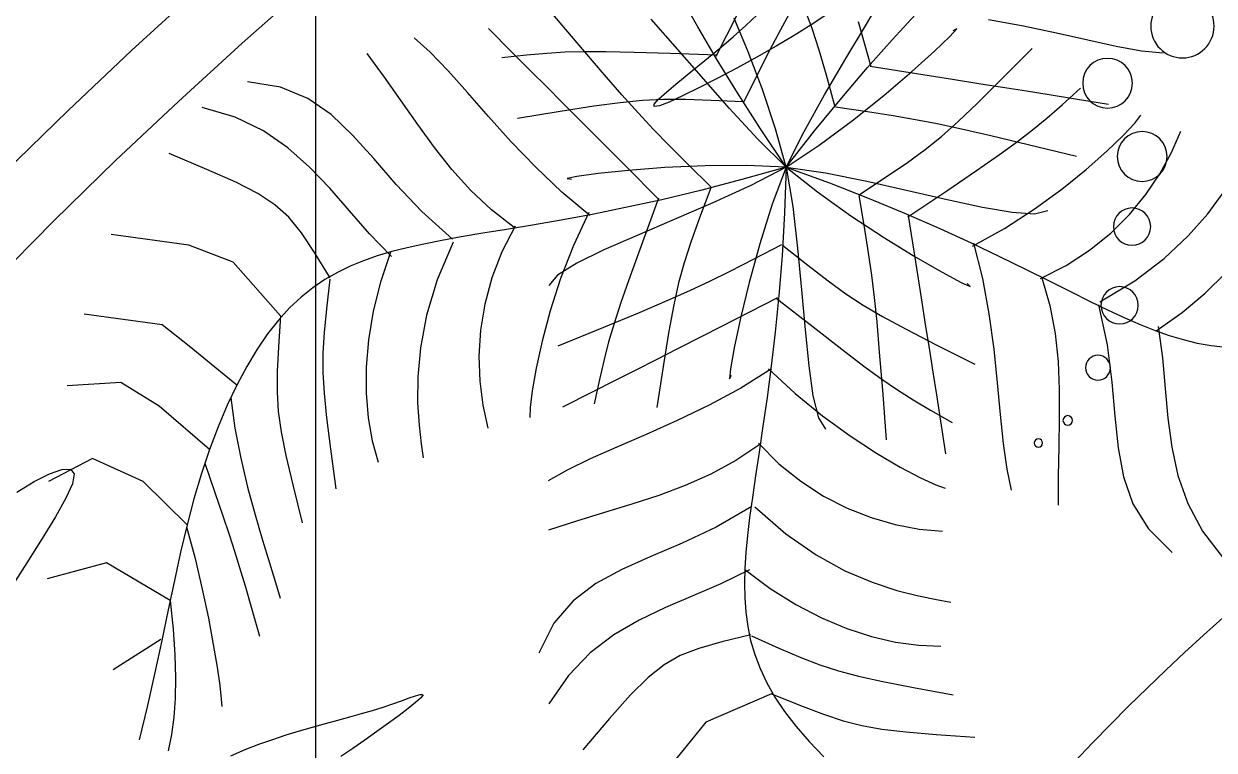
# Model space of a CAD drawing. Header units: millimetres. Extents: x -1030105 to 906887, y -616134 to 1220667.
# Drawn here: x -83027 to -81652, y 552810 to 553649 of the extents above; entities that cross this region are included whole.
import ezdxf
from ezdxf.enums import TextEntityAlignment as Align

# ---------------------------------------------------------------- set-up
doc = ezdxf.new("R2010")
doc.units = ezdxf.units.MM
doc.header["$MEASUREMENT"] = 0
doc.linetypes.add('CENTER', pattern=[2, 1.25, -0.25, 0.25, -0.25])
doc.linetypes.add('DASH', pattern=[0.35, 0.25, -0.1])
doc.layers.add('A-Door', color=33, linetype='Continuous', lineweight=9)
doc.layers.add('A-Furniture', color=143, linetype='Continuous')
doc.layers.add('A-Tree', color=98, linetype='Continuous')
doc.styles.add('Arial_Bold', font='arialbd.ttf')

# ---------------------------------------------------------------- blocks, each defined once
blk = doc.blocks.new('FUR')
at = {"layer": 'A-Furniture'}
blk.add_spline([(-33916, 30608), (-33944.5, 30609.5), (-37418.5, 29102), (-37726.5, 27054), (-37216.5, 25233), (-37626.5, 21209), (-38739.5, 18856.5), (-41860, 14803.1), (-43043.2, 12422.3), (-43017.5, 9941.5), (-40833.5, 8087), (-38107, 9497.5), (-38274.5, 11476.5), (-38397.8, 13212.3), (-37305, 13750.5), (-34500, 13496.5), (-32540.5, 14865.5), (-32374, 19056), (-32479, 20125.5), (-32318, 21223.5), (-30829.5, 21995.5), (-30222, 22657.5), (-30469, 23962.5), (-31626.5, 24580.5), (-32324.5, 25527.5), (-32040.5, 28029), (-32099.5, 29098.5), (-33295, 30496), (-33916, 30608)], degree=3, dxfattribs=at)
at = {"layer": 'A-Furniture', "color": 8, "linetype": 'DASH', "ltscale": 50}
blk.add_spline([(-36646, 29577.5), (-37284.5, 28277.5), (-36676, 26342), (-36463, 23656.5), (-37614.5, 20053), (-40425.5, 16182), (-42274, 13633.5), (-42830.5, 10964), (-42047, 9112), (-39697.5, 8972), (-38258, 10282.5), (-39334, 12606), (-37866.5, 13929), (-35698, 13970.5), (-34500.5, 13942.5), (-32416, 18555.5), (-32464, 21915.5), (-30663, 22279), (-30458.5, 23387), (-31963.5, 24634), (-33009, 26390), (-32199.5, 28680), (-33338.5, 30308), (-34838.5, 30477), (-36023, 30096.5), (-36646, 29577.5)], degree=3, dxfattribs=at)
blk = doc.blocks.new('TƯỜNG NÔI THẤT')
at = {"layer": 'A-Door', "ltscale": 10}
for points in [[(15632.9, 47072.5), (15544.3, 47025.7), (15456.3, 46977.6), (15369, 46928.3), (15282.4, 46877.6), (15196.5, 46825.8), (15111.3, 46772.7), (15026.9, 46718.3), (14943.4, 46662.8), (14860.7, 46606), (14778.8, 46548), (14697.9, 46488.8), (14617.9, 46428.4), (14538.9, 46366.8), (14460.9, 46304), (14383.9, 46240.1), (14307.9, 46175), (14233, 46108.7), (14159.3, 46041.3), (14086.7, 45972.8), (14015.3, 45903.1), (13945.1, 45832.4)], [(13959, 45959.9), (14031.3, 46030.5), (14104.9, 46099.9), (14179.5, 46168.2), (14255.4, 46235.3), (14332.3, 46301.2), (14410.2, 46365.9), (14489.2, 46429.5), (14569.2, 46491.8), (14650.2, 46553), (14732.1, 46612.9), (14814.9, 46671.6), (14898.6, 46729), (14983.1, 46785.3), (15068.5, 46840.2), (15154.6, 46894), (15241.5, 46946.4), (15329.1, 46997.6), (15417.4, 47047.5)]]:
    blk.add_lwpolyline(points, dxfattribs=at)
blk = doc.blocks.new('CAY8')
at = {"color": 0, "linetype": 'ByBlock'}
for p, q in [((-592.64, 334.37), (-576.03, 345.52)), ((-605.48, 325.54), (-592.64, 334.37)), ((-421.54, 311.33), (-419.15, 328.97)), ((-615.5, 318.17), (-605.48, 325.54)), ((-590.78, 307.61), (-574.94, 321)), ((-651.3, 305.16), (-648.61, 315.72)), ((-623.62, 311.45), (-615.5, 318.17)), ((-630.78, 304.52), (-623.62, 311.45)), ((-445.23, 296.57), (-440.7, 313.18)), ((-421.1, 295.19), (-421.54, 311.33)), ((-653.31, 295.07), (-651.3, 305.16)), ((-637.92, 296.57), (-630.78, 304.52)), ((-603.01, 297.09), (-590.78, 307.61)), ((-654.63, 285.5), (-653.31, 295.07)), ((-645.98, 286.75), (-637.92, 296.57)), ((-612.52, 288.53), (-603.01, 297.09)), ((-577.61, 290.05), (-567.95, 296.07)), ((-445.75, 281.34), (-445.23, 296.57)), ((-418.36, 280.16), (-421.1, 295.19)), ((-587.18, 282.69), (-577.61, 290.05)), ((-655.88, 274.22), (-645.98, 286.75)), ((-655.27, 276.49), (-654.63, 285.5)), ((-620.19, 281.01), (-612.52, 288.53)), ((-626.89, 273.62), (-620.19, 281.01)), ((-596.56, 274.03), (-587.18, 282.69)), ((-443.08, 266.85), (-445.75, 281.34)), ((-413.87, 265.87), (-418.36, 280.16)), ((-692.59, 270.12), (-715.36, 279.03)), ((-655.26, 267.99), (-655.27, 276.49)), ((-558.04, 274.14), (-552.38, 278.94)), ((-655.88, 274.22), (-692.59, 270.12)), ((-633.5, 265.45), (-626.89, 273.62)), ((-605.6, 264.08), (-596.56, 274.03)), ((-565.25, 267.87), (-558.04, 274.14)), ((795.01, 270.55), (802.31, 266.38)), ((-654.62, 259.95), (-655.26, 267.99)), ((-640.91, 255.59), (-633.5, 265.45)), ((-573.55, 259.87), (-565.25, 267.87)), ((-438.04, 252.48), (-443.08, 266.85)), ((-408.17, 251.93), (-413.87, 265.87)), ((802.31, 266.38), (808.18, 262.41)), ((-653.4, 252.3), (-654.62, 259.95)), ((-614.21, 252.85), (-605.6, 264.08)), ((-472.02, 249.74), (-479.48, 262.94)), ((808.18, 262.41), (812.21, 258.83)), ((-649.99, 243.12), (-640.91, 255.59)), ((-582.5, 249.94), (-573.55, 259.87)), ((812.21, 258.83), (813.98, 255.82)), ((813.98, 255.82), (813.06, 253.58)), ((-734.76, 243.92), (-754.65, 251.02)), ((-651.63, 244.98), (-653.4, 252.3)), ((-622.24, 240.38), (-614.21, 252.85)), ((-431.43, 237.58), (-438.04, 252.48)), ((-401.81, 237.97), (-408.17, 251.93)), ((771.64, 252.81), (759, 253.58)), ((783.42, 252.11), (771.64, 252.81)), ((793.91, 251.67), (783.42, 252.11)), ((802.64, 251.65), (793.91, 251.67)), ((809.18, 252.22), (802.64, 251.65)), ((813.06, 253.58), (809.18, 252.22)), ((-591.64, 237.84), (-582.5, 249.94)), ((-464.39, 236.88), (-472.02, 249.74)), ((-719.27, 238.75), (-734.76, 243.92)), ((-650.17, 242.56), (-664.97, 238.27)), ((-649.36, 237.93), (-651.63, 244.98)), ((-629.6, 226.66), (-622.24, 240.38)), ((-547.86, 238.09), (-537.98, 245.06)), ((-493.37, 233.62), (-496.72, 244.28)), ((-706.96, 235.41), (-719.27, 238.75)), ((-664.97, 238.27), (-676.83, 235.32)), ((-646.62, 231.1), (-649.36, 237.93)), ((-600.52, 223.34), (-591.64, 237.84)), ((-557.39, 229.96), (-547.86, 238.09)), ((-456.83, 224.18), (-464.39, 236.88)), ((-424.07, 221.54), (-431.43, 237.58)), ((-395.32, 223.6), (-401.81, 237.97)), ((-696.59, 233.79), (-706.96, 235.41)), ((-686.96, 233.79), (-696.59, 233.79)), ((-676.83, 235.32), (-686.96, 233.79)), ((-643.45, 224.42), (-646.62, 231.1)), ((-488.43, 221.32), (-493.37, 233.62)), ((-375.99, 225.81), (-370.33, 230.53)), ((-370.33, 230.53), (-364.33, 234.87)), ((-636.15, 211.74), (-629.6, 226.66)), ((-566.4, 220.71), (-557.39, 229.96)), ((-529.13, 222.62), (-525.8, 226.45)), ((-381.36, 220.73), (-375.99, 225.81)), ((-742.03, 214.2), (-758.06, 221.92)), ((-639.87, 217.81), (-643.45, 224.42)), ((-608.69, 206.22), (-600.52, 223.34)), ((-574.73, 210.37), (-566.4, 220.71)), ((-534.18, 215.52), (-529.13, 222.62)), ((-482.34, 207.59), (-488.43, 221.32)), ((-449.59, 211.47), (-456.83, 224.18)), ((-416.77, 203.72), (-424.07, 221.54)), ((-389.24, 208.43), (-395.32, 223.6)), ((-386.54, 215.29), (-381.36, 220.73)), ((-635.85, 211.17), (-639.87, 217.81)), ((-726.54, 209.63), (-742.03, 214.2)), ((-650.48, 212.03), (-666.16, 210.3)), ((-634.19, 213.12), (-650.48, 212.03)), ((-631.34, 204.34), (-635.85, 211.17)), ((-540.47, 205.58), (-534.18, 215.52)), ((-510.75, 195.28), (-516.83, 211.26)), ((-442.93, 198.57), (-449.59, 211.47)), ((-391.62, 209.41), (-386.54, 215.29)), ((-711.4, 207.6), (-726.54, 209.63)), ((-696.42, 207.45), (-711.4, 207.6)), ((-681.41, 208.56), (-696.42, 207.45)), ((-666.16, 210.3), (-681.41, 208.56)), ((-615.71, 186.24), (-608.69, 206.22)), ((-582.19, 198.96), (-574.73, 210.37)), ((-475.56, 192.61), (-482.34, 207.59)), ((-396.71, 203.02), (-391.62, 209.41)), ((-391.16, 209.87), (-374.94, 208.25)), ((-374.94, 208.25), (-359.63, 205.5)), ((-626.3, 197.21), (-631.34, 204.34)), ((-547.55, 193.22), (-540.47, 205.58)), ((-410.35, 183.49), (-416.77, 203.72)), ((-401.94, 196.02), (-396.71, 203.02)), ((-359.63, 205.5), (-345.28, 201.71)), ((-735.31, 187.11), (-749.7, 196.55)), ((-620.68, 189.63), (-626.3, 197.21)), ((-588.62, 186.54), (-582.19, 198.96)), ((-512.36, 187.84), (-505.94, 198.9)), ((-437.08, 185.3), (-442.93, 198.57)), ((-554.93, 178.85), (-547.55, 193.22)), ((-505.86, 182.43), (-510.75, 195.28)), ((-468.53, 176.58), (-475.56, 192.61)), ((-407.41, 188.32), (-401.94, 196.02)), ((-720.99, 181.91), (-735.31, 187.11)), ((-614.42, 181.47), (-620.68, 189.63)), ((-593.86, 173.12), (-588.62, 186.54)), ((-528.89, 166.65), (-539.81, 189.73)), ((-517.52, 178.71), (-512.36, 187.84)), ((-413.24, 179.85), (-407.41, 188.32)), ((-706.38, 179.97), (-720.99, 181.91)), ((-674.94, 182.01), (-691.15, 180.32)), ((-657.41, 184.05), (-674.94, 182.01)), ((-638.21, 185.48), (-657.41, 184.05)), ((-616.99, 185.33), (-638.21, 185.48)), ((-501.66, 171.37), (-505.86, 182.43)), ((-432.3, 171.5), (-437.08, 185.3)), ((-409.1, 182.55), (-387.93, 182.05)), ((-387.93, 182.05), (-369.12, 179.57)), ((-691.15, 180.32), (-706.38, 179.97)), ((-607.48, 172.6), (-614.42, 181.47)), ((-562.16, 162.91), (-554.93, 178.85)), ((-521.97, 170.32), (-517.52, 178.71)), ((-493.16, 160.01), (-480.82, 178.66)), ((-461.72, 159.69), (-468.53, 176.58)), ((-419.53, 170.52), (-413.24, 179.85)), ((-369.12, 179.57), (-352.59, 175.61)), ((-599.83, 162.89), (-607.48, 172.6)), ((-597.72, 158.75), (-593.86, 173.12)), ((-352.59, 175.61), (-338.25, 170.65)), ((-564.51, 162.63), (-564.23, 169.63)), ((-526.26, 161.5), (-521.97, 170.32)), ((-497.62, 160.72), (-501.66, 171.37)), ((-428.83, 157), (-432.3, 171.5)), ((-426.4, 160.23), (-419.53, 170.52)), ((-338.25, 170.65), (-326.04, 165.21)), ((-591.41, 152.2), (-599.83, 162.89)), ((-568.77, 145.81), (-562.16, 162.91)), ((-561.39, 151.48), (-564.51, 162.63)), ((-520.48, 148.74), (-528.89, 166.65)), ((-641.39, 159.02), (-655.72, 156.66)), ((-626.97, 160.48), (-641.39, 159.02)), ((-612.37, 160.76), (-626.97, 160.48)), ((-597.5, 159.58), (-612.37, 160.76)), ((-530.94, 151.07), (-526.26, 161.5)), ((-502.66, 145.44), (-493.16, 160.01)), ((-493.23, 149.13), (-497.62, 160.72)), ((-455.57, 142.13), (-461.72, 159.69)), ((-433.96, 148.92), (-426.4, 160.23)), ((-429.69, 156.95), (-414.82, 157.72)), ((-414.82, 157.72), (-400.44, 156.89)), ((-670.05, 153.71), (-684.47, 150.44)), ((-655.72, 156.66), (-670.05, 153.71)), ((-582.27, 140.45), (-591.41, 152.2)), ((-400.44, 156.89), (-386.64, 154.61)), ((-386.64, 154.61), (-373.49, 151.03)), ((-699.05, 147.16), (-713.91, 144.14)), ((-684.47, 150.44), (-699.05, 147.16)), ((-555.64, 136.98), (-561.39, 151.48)), ((-536.56, 137.86), (-530.94, 151.07)), ((-513.99, 134.64), (-520.48, 148.74)), ((-487.98, 135.23), (-493.23, 149.13)), ((-442.32, 136.6), (-433.96, 148.92)), ((-373.49, 151.03), (-361.08, 146.31)), ((-934.72, 139.39), (-940.31, 145.77)), ((-574.28, 127.96), (-568.77, 145.81)), ((-509.97, 133.73), (-502.66, 145.44)), ((-466.16, 138.46), (-463.08, 142.62)), ((-463.08, 142.62), (-463.64, 140.44)), ((-361.08, 146.31), (-349.5, 140.6)), ((-929.27, 132.25), (-934.72, 139.39)), ((-903.4, 136.14), (-905.16, 139.66)), ((-572.45, 127.52), (-582.27, 140.45)), ((-543.66, 120.67), (-536.56, 137.86)), ((-472.05, 129.07), (-466.16, 138.46)), ((-450.53, 124.11), (-455.57, 142.13)), ((-349.5, 140.6), (-338.82, 134.05)), ((742.71, 140.73), (747.75, 136.89)), ((-938.06, 120.19), (-950.52, 133.45)), ((-900.66, 129.73), (-903.4, 136.14)), ((-548.05, 119.93), (-555.64, 136.98)), ((-515.73, 123.7), (-509.97, 133.73)), ((-508.83, 122.97), (-513.99, 134.64)), ((-481.34, 117.67), (-487.98, 135.23)), ((-451.57, 123.27), (-442.32, 136.6)), ((-338.82, 134.05), (-329.14, 126.81)), ((747.75, 136.89), (752.49, 132.96)), ((752.49, 132.96), (756.98, 128.99)), ((-923.86, 124.17), (-929.27, 132.25)), ((-897.13, 120.78), (-900.66, 129.73)), ((-628.39, 127.87), (-645.81, 126.14)), ((-610.22, 129.13), (-628.39, 127.87)), ((-591.63, 129.56), (-610.22, 129.13)), ((-572.93, 128.77), (-591.63, 129.56)), ((-562.01, 113.35), (-572.45, 127.52)), ((-479.93, 115.54), (-472.05, 129.07)), ((-415.73, 126.57), (-408.98, 128.46)), ((756.98, 128.99), (761.27, 124.99)), ((-918.42, 114.98), (-923.86, 124.17)), ((-677.09, 122.77), (-690.31, 121.87)), ((-662.15, 124.32), (-677.09, 122.77)), ((-645.81, 126.14), (-662.15, 124.32)), ((-520.61, 114.13), (-515.73, 123.7)), ((-504.41, 112.37), (-508.83, 122.97)), ((-461.83, 108.96), (-451.57, 123.27)), ((-451.72, 125.14), (-433.05, 125.42)), ((-433.05, 125.42), (-414.74, 124.42)), ((-425.37, 120.15), (-415.73, 126.57)), ((-414.74, 124.42), (-397.34, 122.47)), ((761.27, 124.99), (765.4, 121)), ((-926.3, 107.28), (-938.06, 120.19)), ((-893.03, 109.64), (-897.13, 120.78)), ((-866.73, 103.18), (-870.26, 117.82)), ((-690.31, 121.87), (-701.49, 121.98)), ((-591.41, 118.34), (-594.41, 122.55)), ((-594.41, 122.55), (-592.51, 121.36)), ((-584.29, 109.84), (-591.41, 118.34)), ((-552.8, 98.34), (-543.66, 120.67)), ((-539.41, 101.13), (-548.05, 119.93)), ((-437.38, 110.21), (-425.37, 120.15)), ((-397.34, 122.47), (-381.4, 119.88)), ((-381.4, 119.88), (-367.46, 116.98)), ((765.4, 121), (769.38, 117.03)), ((-912.87, 104.49), (-918.42, 114.98)), ((-620.25, 99.32), (-634.17, 116.82)), ((-550.99, 97.82), (-562.01, 113.35)), ((-525.26, 103.83), (-520.61, 114.13)), ((-488.98, 98.99), (-479.93, 115.54)), ((-472.8, 95.08), (-481.34, 117.67)), ((-367.46, 116.98), (-356.06, 114.06)), ((-356.06, 114.06), (-347.75, 111.45)), ((769.38, 117.03), (773.23, 113.13)), ((773.23, 113.13), (776.95, 109.32)), ((-888.55, 96.66), (-893.03, 109.64)), ((-573.87, 98.17), (-584.29, 109.84)), ((-500.14, 101.5), (-504.41, 112.37)), ((-473.19, 93.68), (-461.83, 108.96)), ((-451.25, 97.72), (-437.38, 110.21)), ((-400.9, 93.94), (-382.33, 111.45)), ((-347.75, 111.45), (-343.07, 109.47)), ((776.95, 109.32), (780.54, 105.64)), ((-915.13, 94.78), (-926.3, 107.28)), ((-907.13, 92.54), (-912.87, 104.49)), ((-863.96, 91.6), (-866.73, 103.18)), ((-849.34, 97.83), (-851.31, 105.97)), ((-530.32, 91.6), (-525.26, 103.83)), ((780.54, 105.64), (784.02, 102.11)), ((-652.65, 89.67), (-661.18, 99.19)), ((-609.32, 85.79), (-620.25, 99.32)), ((-552.2, 98.62), (-576.33, 97.48)), ((-560.92, 84.44), (-573.87, 98.17)), ((-530.48, 81.38), (-539.41, 101.13)), ((-495.45, 88.97), (-500.14, 101.5)), ((-498.38, 80.51), (-488.98, 98.99)), ((769.67, 98.33), (764.47, 100.98)), ((775.11, 95.62), (769.67, 98.33)), ((784.02, 102.11), (787.38, 98.77)), ((787.38, 98.77), (790.63, 95.65)), ((-915.31, 93.97), (-944.35, 95.55)), ((-904.45, 82.71), (-915.13, 94.78)), ((-883.92, 82.19), (-888.55, 96.66)), ((-847.07, 87.58), (-849.34, 97.83)), ((-659.22, 93.5), (-676.3, 92.65)), ((-645.5, 94.17), (-659.22, 93.5)), ((-633.68, 94.75), (-645.5, 94.17)), ((-622.3, 95.3), (-633.68, 94.75)), ((-609.92, 95.89), (-622.3, 95.3)), ((-595.08, 96.6), (-609.92, 95.89)), ((-576.33, 97.48), (-595.08, 96.6)), ((-539.44, 80.85), (-550.99, 97.82)), ((-485.76, 77.45), (-473.19, 93.68)), ((-473.25, 95.56), (-449.19, 93.77)), ((-466.46, 83.68), (-451.25, 97.72)), ((-449.19, 93.77), (-430.65, 92.32)), ((-415.33, 80.4), (-400.9, 93.94)), ((-368.07, 85.52), (-354.75, 96.24)), ((780.58, 92.96), (775.11, 95.62)), ((790.63, 95.65), (793.76, 92.78)), ((-901.11, 78.94), (-907.13, 92.54)), ((-861.73, 82.01), (-863.96, 91.6)), ((-690.9, 84.46), (-693.52, 88.82)), ((-645.56, 81.94), (-652.65, 89.67)), ((-536.44, 76.24), (-530.32, 91.6)), ((-489.74, 73.42), (-495.45, 88.97)), ((-430.65, 92.32), (-416.35, 91.07)), ((-416.35, 91.07), (-404.99, 89.84)), ((-404.99, 89.84), (-395.27, 88.48)), ((-395.27, 88.48), (-385.92, 86.84)), ((785.89, 90.45), (780.58, 92.96)), ((790.83, 88.19), (785.89, 90.45)), ((793.76, 92.78), (796.66, 90.21)), ((796.66, 90.21), (799.17, 88)), ((-844.41, 75.63), (-847.07, 87.58)), ((-685.71, 77.47), (-690.9, 84.46)), ((-600.45, 75.22), (-609.32, 85.79)), ((-546.25, 69.8), (-560.92, 84.44)), ((-482.49, 69.09), (-466.46, 83.68)), ((-385.92, 86.84), (-375.64, 84.76)), ((-378.77, 76.91), (-368.07, 85.52)), ((-375.64, 84.76), (-363.14, 82.07)), ((-326.24, 80.84), (-317.13, 87.32)), ((795.18, 86.28), (790.83, 88.19)), ((798.74, 84.82), (795.18, 86.28)), ((801.31, 83.91), (798.74, 84.82)), ((799.17, 88), (801.18, 86.18)), ((801.18, 86.18), (802.53, 84.81)), ((802.73, 83.63), (801.31, 83.91)), ((802.53, 84.81), (803.1, 83.94)), ((803.1, 83.94), (802.73, 83.63)), ((-901.11, 78.94), (-920.03, 45.94)), ((-894.15, 71.11), (-904.45, 82.71)), ((-879.33, 66.59), (-883.92, 82.19)), ((-859.81, 73.35), (-861.73, 82.01)), ((-748.84, 72.89), (-751.65, 79.75)), ((-711.41, 71.43), (-714.98, 82.98)), ((-638.95, 75.11), (-645.56, 81.94)), ((-527.4, 62.34), (-539.44, 80.85)), ((-522.07, 61.47), (-530.48, 81.38)), ((-507.31, 61.22), (-498.38, 80.51)), ((-426.74, 69.87), (-415.33, 80.4)), ((-336.4, 72.34), (-326.24, 80.84)), ((-841.29, 62.35), (-844.41, 75.63)), ((-816.81, 58.6), (-822.28, 77.84)), ((-678.2, 68.41), (-685.71, 77.47)), ((-631.89, 68.31), (-638.95, 75.11)), ((-592.68, 66.64), (-600.45, 75.22)), ((-578.42, 73.91), (-589.86, 72.98)), ((-566.75, 74.6), (-578.42, 73.91)), ((-553.39, 75.19), (-566.75, 74.6)), ((-536.84, 75.82), (-553.39, 75.19)), ((-499.64, 60.28), (-485.76, 77.45)), ((-388, 69.49), (-378.77, 76.91)), ((-884.13, 60.01), (-894.15, 71.11)), ((-857.97, 64.53), (-859.81, 73.35)), ((-790.79, 52.1), (-798.63, 71.3)), ((-770.01, 59.2), (-772.76, 70.25)), ((-745.1, 64.09), (-748.84, 72.89)), ((-706.62, 59.85), (-711.41, 71.43)), ((-617.97, 69.86), (-637.61, 67.39)), ((-602.55, 71.68), (-617.97, 69.86)), ((-589.86, 72.98), (-602.55, 71.68)), ((-530.66, 55.35), (-546.25, 69.8)), ((-498.82, 54.94), (-482.49, 69.09)), ((-489.22, 73.18), (-472.71, 72.1)), ((-472.71, 72.1), (-459.52, 71.06)), ((-459.52, 71.06), (-448.29, 69.83)), ((-448.29, 69.83), (-437.69, 68.14)), ((-436.25, 61.35), (-426.74, 69.87)), ((-396.88, 62.36), (-388, 69.49)), ((-347.58, 62.31), (-336.4, 72.34)), ((-874.99, 50.22), (-879.33, 66.59)), ((-855.98, 54.49), (-857.97, 64.53)), ((-740.07, 53.73), (-745.1, 64.09)), ((-668.63, 57.86), (-678.2, 68.41)), ((-637.61, 67.39), (-662.93, 64.14)), ((-623.42, 60.63), (-631.89, 68.31)), ((-585.09, 59.04), (-592.68, 66.64)), ((-437.69, 68.14), (-426.36, 65.76)), ((-426.36, 65.76), (-412.97, 62.43)), ((-874.29, 49.47), (-884.13, 60.01)), ((-837.6, 48.13), (-841.29, 62.35)), ((-765.98, 47.82), (-770.01, 59.2)), ((-700.61, 48.42), (-706.62, 59.85)), ((-612.59, 51.21), (-623.42, 60.63)), ((-576.74, 51.44), (-585.09, 59.04)), ((-514.94, 42.21), (-527.4, 62.34)), ((-514.94, 42.21), (-522.07, 61.47)), ((-514.94, 42.21), (-507.31, 61.22)), ((-514.94, 42.21), (-499.64, 60.28)), ((-444.95, 53.87), (-436.25, 61.35)), ((-412.97, 62.43), (-396.17, 57.9)), ((-406.54, 54.61), (-396.88, 62.36)), ((-359.73, 51.23), (-347.58, 62.31)), ((-853.61, 42.16), (-855.98, 54.49)), ((-812.38, 43.65), (-816.81, 58.6)), ((-657.25, 46.4), (-668.63, 57.86)), ((-514.94, 42.21), (-530.66, 55.35)), ((-514.94, 42.21), (-498.82, 54.94)), ((-418.14, 45.31), (-406.54, 54.61)), ((-396.17, 57.9), (-374.63, 51.93)), ((-874.29, 49.47), (-882.84, 18.93)), ((-864.53, 39.51), (-874.29, 49.47)), ((-784.56, 37.21), (-790.79, 52.1)), ((-733.38, 42.15), (-740.07, 53.73)), ((-598.44, 39.14), (-612.59, 51.21)), ((-566.67, 42.85), (-576.74, 51.44)), ((-453.98, 46.46), (-444.95, 53.87)), ((-372.81, 39.59), (-359.73, 51.23)), ((-920.03, 45.94), (-950.64, 38.02)), ((-833.26, 33.37), (-837.6, 48.13)), ((-760.64, 36.22), (-765.98, 47.82)), ((-693.34, 37.31), (-700.61, 48.42)), ((-644.32, 34.6), (-657.25, 46.4)), ((-464.45, 38.12), (-453.98, 46.46)), ((-432.79, 33.57), (-418.14, 45.31)), ((-854.77, 30.18), (-864.53, 39.51)), ((-850.62, 26.47), (-853.61, 42.16)), ((-808.47, 31.85), (-812.38, 43.65)), ((-724.7, 29.72), (-733.38, 42.15)), ((-557, 39.53), (-578.54, 37.15)), ((-553.96, 32.28), (-566.67, 42.85)), ((-535.46, 41.39), (-557, 39.53)), ((-514.94, 42.21), (-537.94, 36.58)), ((-514.94, 42.21), (-535.46, 41.39)), ((-514.94, 42.21), (-532.29, 31.32)), ((-514.94, 42.21), (-520.5, 22.44)), ((-514.94, 42.21), (-516.69, 18.59)), ((-514.94, 42.21), (-509.94, 22.34)), ((-514.94, 42.21), (-497.85, 30.81)), ((-514.94, 42.21), (-494.5, 40.82)), ((-514.94, 42.21), (-493.02, 33.25)), ((-494.5, 40.82), (-473.39, 38.29)), ((-386.77, 27.89), (-372.81, 39.59)), ((-779.36, 25.52), (-784.56, 37.21)), ((-753.97, 24.54), (-760.64, 36.22)), ((-684.81, 26.69), (-693.34, 37.31)), ((-644.79, 32.27), (-651.36, 34.71)), ((-630.1, 23.03), (-644.32, 34.6)), ((-599.09, 34.74), (-617.65, 32.79)), ((-578.54, 37.15), (-599.09, 34.74)), ((-580.03, 23.55), (-598.44, 39.14)), ((-537.94, 36.58), (-559.26, 30.85)), ((-477.47, 27.89), (-464.45, 38.12)), ((-473.39, 38.29), (-452.92, 35.07)), ((-452.92, 35.07), (-434.38, 31.57)), ((-845.03, 21.49), (-854.77, 30.18)), ((-828.19, 18.44), (-833.26, 33.37)), ((-804.58, 22.05), (-808.47, 31.85)), ((-713.65, 16.79), (-724.7, 29.72)), ((-633.22, 31.8), (-644.79, 32.27)), ((-617.65, 32.79), (-633.22, 31.8)), ((-559.26, 30.85), (-578.97, 25.11)), ((-553.67, 31.77), (-558.19, 15.84)), ((-532.29, 31.32), (-550.86, 20.95)), ((-497.85, 30.81), (-479.34, 19.65)), ((-493.02, 33.25), (-472.41, 25.35)), ((-451.64, 18.47), (-432.79, 33.57)), ((-434.38, 31.57), (-419.08, 28.26)), ((-774.58, 15.91), (-779.36, 25.52)), ((-745.95, 12.89), (-753.97, 24.54)), ((-674.98, 16.73), (-684.81, 26.69)), ((-578.97, 25.11), (-597.14, 19.43)), ((-477.54, 27.31), (-473.47, 11.29)), ((-472.41, 25.35), (-453.09, 18.41)), ((-419.08, 28.26), (-408.33, 25.56)), ((-408.33, 25.56), (-403.42, 23.92)), ((-845.03, 21.49), (-856.53, -10.84)), ((-835.35, 13.48), (-845.03, 21.49)), ((-800.21, 13.1), (-804.58, 22.05)), ((-614.84, 12.27), (-630.1, 23.03)), ((-580.11, 24.21), (-586.48, 0.91)), ((-550.86, 20.95), (-569.32, 11.53)), ((-520.5, 22.44), (-525.39, 1.38)), ((-509.94, 22.34), (-505.82, 1.48)), ((-479.34, 19.65), (-460.51, 8.92)), ((-403.42, 23.92), (-405.67, 23.77)), ((-882.84, 18.93), (-899.71, -4.3)), ((-822.29, 3.73), (-828.19, 18.44)), ((-769.62, 7.25), (-774.58, 15.91)), ((-699.89, 3.72), (-713.65, 16.79)), ((-663.83, 7.61), (-674.98, 16.73)), ((-597.14, 19.43), (-613.85, 13.88)), ((-558.19, 15.84), (-561.76, 2.94)), ((-516.69, 18.59), (-517.83, -3.45)), ((-453.09, 18.41), (-435.05, 12.32)), ((-451.32, 19.05), (-445.59, -4.39)), ((-825.79, 6.17), (-835.35, 13.48)), ((-794.86, 3.85), (-800.21, 13.1)), ((-736.57, 1.39), (-745.95, 12.89)), ((-613.85, 13.88), (-629.18, 8.53)), ((-615.19, 13.81), (-621.71, -3.73)), ((-569.32, 11.53), (-586.37, 3.46)), ((-473.47, 11.29), (-470.37, -1.58)), ((-435.05, 12.32), (-418.27, 6.99)), ((-816.37, -0.4), (-825.79, 6.17)), ((-763.89, -1.56), (-769.62, 7.25)), ((-651.36, -0.51), (-663.83, 7.61)), ((-629.18, 8.53), (-643.18, 3.47)), ((-460.51, 8.92), (-442.47, -1.21)), ((-788, -6.85), (-794.86, 3.85)), ((-725.8, -9.84), (-736.57, 1.39)), ((-683.06, -9.12), (-699.89, 3.72)), ((-643.18, 3.47), (-655.94, -1.23)), ((-586.37, 3.46), (-600.69, -2.85)), ((-586.48, 0.91), (-591.43, -17.2)), ((-561.76, 2.94), (-564.71, -8.36)), ((-517.55, 2.03), (-531.54, -6.79)), ((-525.39, 1.38), (-529.78, -19.84)), ((-516.98, 2.14), (-503.23, -7.07)), ((-505.82, 1.48), (-502.57, -18.99)), ((-899.71, -4.3), (-925.26, -5.25)), ((-816.37, -0.4), (-827.79, -29.94)), ((-807.15, -6.22), (-816.37, -0.4)), ((-756.8, -11.65), (-763.89, -1.56)), ((-655.94, -1.23), (-667.55, -5.51)), ((-652.08, -0.04), (-657.8, -13.82)), ((-621.71, -3.73), (-627.05, -21.55)), ((-600.69, -2.85), (-610.98, -6.99)), ((-517.83, -3.45), (-518.46, -23.97)), ((-470.37, -1.58), (-468.08, -12.64)), ((-442.47, -1.21), (-426.3, -10.54)), ((-798.18, -11.25), (-807.15, -6.22)), ((-779.15, -20.14), (-788, -6.85)), ((-678.13, -9.37), (-687.82, -12.8)), ((-667.55, -5.51), (-678.13, -9.37)), ((-610.98, -6.99), (-615.91, -8.54)), ((-615.91, -8.54), (-614.18, -7.1)), ((-564.71, -8.36), (-567.36, -19.53)), ((-531.54, -6.79), (-542.82, -13.71)), ((-503.23, -7.07), (-492.06, -14.45)), ((-856.53, -10.84), (-867.7, -31.11)), ((-789.49, -15.47), (-798.18, -11.25)), ((-747.75, -24.14), (-756.8, -11.65)), ((-713.63, -20.68), (-725.8, -9.84)), ((-687.82, -12.8), (-696.76, -15.8)), ((-682.6, -10.61), (-689.29, -30.75)), ((-657.8, -13.82), (-662.04, -27.79)), ((-542.82, -13.71), (-552.63, -19.31)), ((-511.78, -14.61), (-523.18, -14.94)), ((-500.08, -14.44), (-511.78, -14.61)), ((-488.6, -14.45), (-500.08, -14.44)), ((-492.06, -14.45), (-482.22, -20.75)), ((-477.73, -14.63), (-488.6, -14.45)), ((-467.51, -15.04), (-477.73, -14.63)), ((-468.08, -12.64), (-466.4, -23.25)), ((-781.12, -18.86), (-789.49, -15.47)), ((-773.03, -21.47), (-781.12, -18.86)), ((-714.34, -18.39), (-718.33, -34.22)), ((-705.11, -18.39), (-712.99, -20.57)), ((-696.76, -15.8), (-705.11, -18.39)), ((-591.43, -17.2), (-595.35, -31.53)), ((-567.36, -19.53), (-570.04, -32.01)), ((-552.63, -19.31), (-562.2, -24.18)), ((-556.02, -17.59), (-558.57, -18.55)), ((-558.57, -18.55), (-558.03, -19.59)), ((-558.03, -19.59), (-554.73, -20.73)), ((-550.72, -16.75), (-556.02, -17.59)), ((-543.14, -16.01), (-550.72, -16.75)), ((-533.8, -15.41), (-543.14, -16.01)), ((-523.18, -14.94), (-533.8, -15.41)), ((-502.57, -18.99), (-500.16, -37.7)), ((-457.89, -15.72), (-467.51, -15.04)), ((-779.15, -20.14), (-786.6, -56.32)), ((-765.19, -23.35), (-773.03, -21.47)), ((-757.53, -24.55), (-765.19, -23.35)), ((-747.27, -24.49), (-747.77, -39.89)), ((-727.94, -23.7), (-735.28, -24.65)), ((-720.56, -22.34), (-727.94, -23.7)), ((-712.99, -20.57), (-720.56, -22.34)), ((-627.05, -21.55), (-631.47, -39.22)), ((-562.2, -24.18), (-572.76, -28.91)), ((-554.73, -20.73), (-549.19, -21.97)), ((-549.19, -21.97), (-541.91, -23.3)), ((-541.91, -23.3), (-533.38, -24.72)), ((-529.78, -19.84), (-533.84, -40.13)), ((-518.46, -23.97), (-518.68, -43.01)), ((-482.22, -20.75), (-472.42, -26.72)), ((-750.03, -25.13), (-757.53, -24.55)), ((-742.62, -25.15), (-750.03, -25.13)), ((-735.28, -24.65), (-742.62, -25.15)), ((-662.04, -27.79), (-665.11, -41.96)), ((-572.76, -28.91), (-585.55, -34.09)), ((-517.31, -25.46), (-537.83, -38.15)), ((-533.38, -24.72), (-524.12, -26.24)), ((-524.12, -26.24), (-514.62, -27.85)), ((-517.96, -25.33), (-497.77, -38.59)), ((-514.62, -27.85), (-505.4, -29.56)), ((-867.7, -31.11), (-892.5, -43.25)), ((-827.79, -29.94), (-834.43, -46.41)), ((-718.33, -34.22), (-721.53, -49.67)), ((-689.29, -30.75), (-693.87, -49.46)), ((-585.55, -34.09), (-601.8, -40.3)), ((-595.35, -31.53), (-598.61, -43.49)), ((-570.04, -32.01), (-573.08, -47.24)), ((-505.4, -29.56), (-496.85, -31.37)), ((-496.85, -31.37), (-489, -33.31)), ((-631.47, -39.22), (-635.21, -56.32)), ((-537.83, -38.15), (-553.67, -47.88)), ((-747.77, -39.89), (-748.62, -52.08)), ((-665.11, -41.96), (-667.3, -56.32)), ((-601.8, -40.3), (-622.74, -48.13)), ((-598.61, -43.49), (-601.6, -54.48)), ((-533.84, -40.13), (-537.72, -58.39)), ((-518.68, -43.01), (-518.56, -60.62)), ((-834.43, -46.41), (-866.51, -71.01)), ((-573.08, -47.24), (-576.8, -66.67)), ((-553.67, -47.88), (-565.99, -55.27)), ((-748.62, -52.08), (-750.3, -62.19)), ((-721.53, -49.67), (-724.59, -64.71)), ((-693.87, -49.46), (-697.34, -66.76)), ((-786.6, -56.32), (-802.1, -75.22)), ((-667.3, -56.32), (-668.91, -70.85)), ((-635.21, -56.32), (-638.52, -72.42)), ((-601.6, -54.48), (-604.71, -65.9)), ((-565.99, -55.27), (-575.9, -60.95)), ((-750.3, -62.19), (-753.27, -71.35)), ((-575.9, -60.95), (-584.55, -65.57)), ((-724.59, -64.71), (-728.17, -79.33)), ((-697.34, -66.76), (-700.75, -82.7)), ((-604.71, -65.9), (-608.3, -79.16)), ((-584.55, -65.57), (-593.09, -69.74)), ((-576.8, -66.67), (-581.53, -91.75)), ((-753.27, -71.35), (-758.02, -80.71)), ((-668.91, -70.85), (-670.26, -85.57)), ((-638.52, -72.42), (-641.67, -87.11)), ((-593.09, -69.74), (-602.63, -74.09)), ((-802.1, -75.22), (-834.18, -99.82)), ((-602.63, -74.09), (-614.32, -79.27)), ((-758.02, -80.71), (-765.01, -91.38)), ((-728.17, -79.33), (-732.94, -93.53)), ((-700.75, -82.7), (-705.12, -97.3)), ((-608.3, -79.16), (-612.78, -95.67)), ((-670.26, -85.57), (-671.65, -100.46)), ((-641.67, -87.11), (-644.9, -99.97)), ((-765.01, -91.38), (-774.71, -104.52)), ((-732.94, -93.53), (-739.56, -107.29)), ((-705.12, -97.3), (-711.47, -110.59)), ((-671.65, -100.46), (-673.37, -115.52)), ((-644.9, -99.97), (-648.45, -110.56)), ((-774.71, -104.52), (-787.6, -121.24)), ((-739.56, -107.29), (-748.69, -120.61)), ((-711.47, -110.59), (-720.85, -122.6)), ((-748.69, -120.61), (-760.98, -133.48)), ((-720.85, -122.6), (-734.27, -133.37))]:
    blk.add_line(p, q, dxfattribs=at)
for centre, radius in [((-472.52, 230.08), 2.13), ((-453.64, 227.38), 2.43), ((-426.66, 211.54), 6.4), ((-401.03, 189.14), 9.6), ((-375.4, 157.12), 9.6), ((-352.98, 128.31), 12.81), ((-349.78, 86.69), 12.81), ((-301.73, 80.29), 16.32)]:
    blk.add_circle(centre, radius, dxfattribs=at)
blk = doc.blocks.new('CÂY')
at = {"layer": 'A-Tree', "color": 8, "ltscale": 10}
for p, xscale, yscale, zscale, rotation in [((8003.2, 45026.8), -2.242546808719635, 2.242546808719635, 2.242546808719635, 209.6934650611884), ((5742.3, 41679.9), 2.803183510899544, 2.803183510899544, 2.803183510899544, 61.02666088021106)]:
    blk.add_blockref('CAY8', p, dxfattribs=dict(at, xscale=xscale, yscale=yscale, zscale=zscale, rotation=rotation))
blk = doc.blocks.new('BỐ TRÍ LAY OUT')
at = {"layer": 'A-Door', "color": 3}
blk.add_blockref('TƯỜNG NÔI THẤT', (-3527.4, 2876.4), dxfattribs=at)
at = {"layer": 'A-Furniture', "color": 3}
for name, p in [('CÂY', (4286.8, 4469.3)), ('FUR', (48783.7, 18654.7))]:
    blk.add_blockref(name, p, dxfattribs=at)
blk = doc.blocks.new('*U1487')
at = {"color": 8, "linetype": 'CENTER', "ltscale": 500}
blk.add_line((-6401.9478, 7821.1224), (-6401.9478, 8224.8976), dxfattribs=at)
at = {"style": 'Arial_Bold'}
blk.add_attdef('TRUC', text='', height=2.5, dxfattribs=at).set_placement((-6401.9478, 7811.8176), align=Align.MIDDLE_CENTER)
blk = doc.blocks.new('TRỤC')
at = {"color": 0, "xscale": 199.9999999999901, "yscale": 199.9999999999901, "zscale": 199.9999999999901}
blk.add_blockref('*U1487', (1299289.6, -1575802.3), dxfattribs=at)
blk = doc.blocks.new('KIẾN TRÚC')
h = blk.add_hatch(color=9)
h.dxf.hatch_style = 1
edge = h.paths.add_edge_path(flags=16)
edge.add_line((62282, 27412), (55232.8, 27412))
edge.add_arc((32545.5, 30716.7), 22926.7, 284.53695, 351.71258, ccw=False)
edge.add_line((38300.2, 8523.9), (13217.5, 8523.9))
edge.add_arc((23753.1, 24110.8), 18813.6, 227.76772, 235.9443, ccw=False)
edge.add_arc((7788.8, 12733.4), 4187, 236.059, 322.4361, ccw=False)
edge.add_arc((13873.6, 18503.3), 12505.3, 190.83274, 227.66057, ccw=False)
edge.add_arc((25477.5, 20792.2), 24332.7, 180.68322, 190.99113, ccw=False)
edge.add_arc((3282.9, 20557.2), 2137.1, 101.0808, 181.4794, ccw=False)
edge.add_line((2872.2, 22654.5), (4986.1, 23013.1))
edge.add_arc((28039.7, 24288.4), 23088.9, 153.20143, 183.1663, ccw=False)
edge.add_arc((10232.3, 40544.6), 6483.1, 182.84011, 244.39627, ccw=False)
edge.add_arc((-6425, 39970.9), 10185.3, 1.42081, 26.70696)
edge.add_arc((10590.6, 49414.3), 9292.7, 144.71332, 211.57549, ccw=False)
edge.add_arc((-12326.2, 64090.2), 17935.6, 328.73754, 356.18995)
edge.add_arc((16735.3, 62308.6), 11181, 84.12439, 176.97619, ccw=False)
edge.add_arc((20709, 99752.5), 26473.2, 263.86537, 288.48696)
edge.add_arc((35667.4, 54479.7), 21207.1, 73.35107, 108.03024, ccw=False)
edge.add_arc((44765.5, 84516.2), 10177.4, 252.72587, 285.71301)
edge.add_arc((49659, 68416), 6655.6, 49.49954, 108.73112, ccw=False)
edge.add_arc((48035, 66009.8), 9545.5, -2.32883, 51.46764, ccw=False)
edge.add_line((57572.7, 65622), (49483.5, 65623.9))
edge.add_line((49483.5, 65623.9), (62282, 65623.9))
edge.add_line((62282, 65623.9), (62282, 27412))
h.paths.add_polyline_path([(0, 77895.5), (64428.5, 77895.5), (64428.5, -0.6), (-1.8, 0.6)])
at = {"color": 3}
blk.add_blockref('TRỤC', (5188.8, 8718.3), dxfattribs=at)

msp = doc.modelspace()

# ---------------------------------------------------------------- block references
at = {"color": 3}
for name, p in [('KIẾN TRÚC', (-106778.5, 495876.5)), ('BỐ TRÍ LAY OUT', (-93480.293, 504642.113))]:
    msp.add_blockref(name, p, dxfattribs=at)

doc.saveas('drawing.dxf')
